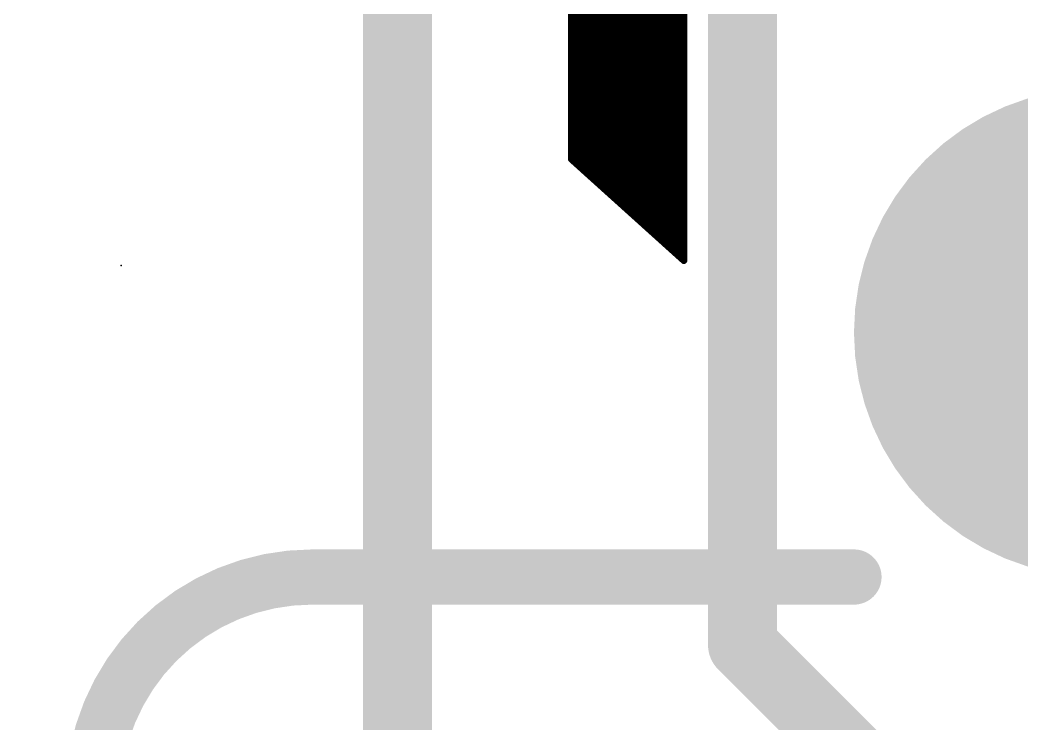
# Model space of a CAD drawing. Extents: x -24 to 84, y -14 to 41.
# Drawn here: x 13.852 to 17.538, y 22.569 to 25.16 of the extents above; entities that cross this region are included whole.
import ezdxf

# ---------------------------------------------------------------- set-up
doc = ezdxf.new("R2010")
doc.units = 0
for name, color, linetype in [('1', 12, 'CONTINUOUS'), ('16', 132, 'CONTINUOUS'), ('17', 110, 'CONTINUOUS'), ('21', 41, 'CONTINUOUS'), ('22', 40, 'CONTINUOUS'), ('23', 53, 'CONTINUOUS')]:
    doc.layers.add(name, color=color, linetype=linetype)

# ---------------------------------------------------------------- blocks, each defined once
blk = doc.blocks.new('ROUNDP')
at = {"const_width": 0.5}
blk.add_lwpolyline([(0, -0.25, 1), (0, 0.25, 1), (0, -0.25)], format="xyb", dxfattribs=at)

msp = doc.modelspace()

# ---------------------------------------------------------------- linework, layer by layer
at = {"layer": '1', "const_width": 0.254}
for points in [[(16.51, 29.845), (16.51, 22.86)], [(20.32, 19.05), (16.51, 22.86)]]:
    msp.add_lwpolyline(points, dxfattribs=at)
at = {"layer": '1', "const_width": 0.127}
for points in [[(16.5549, 22.9049, 1), (16.4651, 22.8151)], [(16.4465, 22.86, 1), (16.5735, 22.86)]]:
    msp.add_lwpolyline(points, format="xyb", dxfattribs=at)
at = {"layer": '16', "const_width": 0.254}
msp.add_lwpolyline([(15.24, 20.32), (15.24, 39.37)], dxfattribs=at)
at = {"layer": '21', "const_width": 0.0254}
for points in [[(15.8801, 24.6482), (15.8801, 26.7056)], [(16.2941, 25.7048), (16.2941, 24.2748)], [(15.8801, 25.1714), (16.2941, 25.1714)], [(15.8801, 25.146), (16.2941, 25.146)], [(15.8801, 25.1206), (16.2941, 25.1206)], [(15.8801, 25.0952), (16.2941, 25.0952)], [(15.8801, 25.0698), (16.2941, 25.0698)], [(15.8801, 25.0444), (16.2941, 25.0444)], [(15.8801, 25.019), (16.2941, 25.019)], [(15.8801, 24.9936), (16.2941, 24.9936)], [(15.8801, 24.9682), (16.2941, 24.9682)], [(15.8801, 24.9428), (16.2941, 24.9428)], [(15.8801, 24.9174), (16.2941, 24.9174)], [(15.8801, 24.892), (16.2941, 24.892)], [(15.8801, 24.8666), (16.2941, 24.8666)], [(15.8801, 24.8412), (16.2941, 24.8412)], [(15.8801, 24.8158), (16.2941, 24.8158)], [(15.8801, 24.7904), (16.2941, 24.7904)], [(15.8801, 24.765), (16.2941, 24.765)], [(15.8801, 24.7396), (16.2941, 24.7396)], [(15.8801, 24.7142), (16.2941, 24.7142)], [(15.8801, 24.6888), (16.2941, 24.6888)], [(15.8801, 24.6634), (16.2941, 24.6634)], [(16.2941, 24.2748), (15.8801, 24.6482)], [(15.8914, 24.638), (16.2941, 24.638)], [(15.9196, 24.6126), (16.2941, 24.6126)], [(15.9477, 24.5872), (16.2941, 24.5872)], [(15.9759, 24.5618), (16.2941, 24.5618)], [(16.0041, 24.5364), (16.2941, 24.5364)], [(16.0322, 24.511), (16.2941, 24.511)], [(16.0604, 24.4856), (16.2941, 24.4856)], [(16.0885, 24.4602), (16.2941, 24.4602)], [(16.1167, 24.4348), (16.2941, 24.4348)], [(16.1449, 24.4094), (16.2941, 24.4094)], [(16.173, 24.384), (16.2941, 24.384)], [(16.2012, 24.3586), (16.2941, 24.3586)], [(16.2294, 24.3332), (16.2941, 24.3332)], [(16.2575, 24.3078), (16.2941, 24.3078)], [(16.2857, 24.2824), (16.2941, 24.2824)]]:
    msp.add_lwpolyline(points, dxfattribs=at)
at = {"layer": '21', "const_width": 0.0127}
for points in [[(15.8801, 25.1778, 1), (15.8801, 25.1651)], [(16.2941, 25.1651, 1), (16.2941, 25.1778)], [(15.8801, 25.1524, 1), (15.8801, 25.1396)], [(16.2941, 25.1396, 1), (16.2941, 25.1524)], [(15.8801, 25.127, 1), (15.8801, 25.1142)], [(15.8801, 25.1016, 1), (15.8801, 25.0889)], [(16.2941, 25.1142, 1), (16.2941, 25.127)], [(16.2941, 25.0889, 1), (16.2941, 25.1016)], [(15.8801, 25.0762, 1), (15.8801, 25.0634)], [(16.2941, 25.0634, 1), (16.2941, 25.0762)], [(15.8801, 25.0508, 1), (15.8801, 25.038)], [(15.8801, 25.0254, 1), (15.8801, 25.0127)], [(16.2941, 25.038, 1), (16.2941, 25.0508)], [(16.2941, 25.0127, 1), (16.2941, 25.0254)], [(15.8801, 25, 1), (15.8801, 24.9872)], [(16.2941, 24.9872, 1), (16.2941, 25)], [(15.8801, 24.9746, 1), (15.8801, 24.9618)], [(16.2941, 24.9618, 1), (16.2941, 24.9746)], [(15.8801, 24.9492, 1), (15.8801, 24.9365)], [(15.8801, 24.9238, 1), (15.8801, 24.911)], [(16.2941, 24.9365, 1), (16.2941, 24.9492)], [(16.2941, 24.911, 1), (16.2941, 24.9238)], [(15.8801, 24.8984, 1), (15.8801, 24.8856)], [(16.2941, 24.8856, 1), (16.2941, 24.8984)], [(15.8801, 24.873, 1), (15.8801, 24.8603)], [(15.8801, 24.8476, 1), (15.8801, 24.8348)], [(16.2941, 24.8603, 1), (16.2941, 24.873)], [(16.2941, 24.8348, 1), (16.2941, 24.8476)], [(15.8801, 24.8222, 1), (15.8801, 24.8094)], [(16.2941, 24.8094, 1), (16.2941, 24.8222)], [(15.8801, 24.7968, 1), (15.8801, 24.7841)], [(15.8801, 24.7714, 1), (15.8801, 24.7586)], [(16.2941, 24.7841, 1), (16.2941, 24.7968)], [(16.2941, 24.7586, 1), (16.2941, 24.7714)], [(15.8801, 24.746, 1), (15.8801, 24.7333)], [(16.2941, 24.7333, 1), (16.2941, 24.746)], [(15.8801, 24.7206, 1), (15.8801, 24.7079)], [(15.8801, 24.6952, 1), (15.8801, 24.6824)], [(16.2941, 24.7079, 1), (16.2941, 24.7206)], [(16.2941, 24.6824, 1), (16.2941, 24.6952)], [(15.8801, 24.6698, 1), (15.8801, 24.6571)], [(16.2941, 24.6571, 1), (16.2941, 24.6698)], [(15.8844, 24.6529, 1), (15.8758, 24.6435)], [(15.8738, 24.6482, 1), (15.8864, 24.6482)], [(15.8914, 24.6444, 1), (15.8914, 24.6317)], [(15.9196, 24.619, 1), (15.9196, 24.6062)], [(16.2941, 24.6317, 1), (16.2941, 24.6444)], [(16.2941, 24.6062, 1), (16.2941, 24.619)], [(15.9477, 24.5936, 1), (15.9477, 24.5809)], [(16.2941, 24.5809, 1), (16.2941, 24.5936)], [(15.9759, 24.5682, 1), (15.9759, 24.5555)], [(16.2941, 24.5555, 1), (16.2941, 24.5682)], [(16.0041, 24.5428, 1), (16.0041, 24.53)], [(16.0322, 24.5174, 1), (16.0322, 24.5047)], [(16.2941, 24.53, 1), (16.2941, 24.5428)], [(16.2941, 24.5047, 1), (16.2941, 24.5174)], [(16.0604, 24.492, 1), (16.0604, 24.4793)], [(16.2941, 24.4793, 1), (16.2941, 24.492)], [(16.0885, 24.4666, 1), (16.0885, 24.4538)], [(16.1167, 24.4412, 1), (16.1167, 24.4285)], [(16.2941, 24.4538, 1), (16.2941, 24.4666)], [(16.2941, 24.4285, 1), (16.2941, 24.4412)], [(16.1449, 24.4158, 1), (16.1449, 24.4031)], [(16.2941, 24.4031, 1), (16.2941, 24.4158)], [(16.173, 24.3904, 1), (16.173, 24.3776)], [(16.2012, 24.365, 1), (16.2012, 24.3523)], [(16.2941, 24.3776, 1), (16.2941, 24.3904)], [(16.2941, 24.3523, 1), (16.2941, 24.365)], [(16.2294, 24.3396, 1), (16.2294, 24.3269)], [(16.2941, 24.3269, 1), (16.2941, 24.3396)], [(16.2575, 24.3142, 1), (16.2575, 24.3014)], [(16.2857, 24.2888, 1), (16.2857, 24.2761)], [(16.2941, 24.3014, 1), (16.2941, 24.3142)], [(16.2941, 24.2761, 1), (16.2941, 24.2888)], [(16.2877, 24.2748, 1), (16.3005, 24.2748)], [(16.2898, 24.2701, 1), (16.2984, 24.2795)]]:
    msp.add_lwpolyline(points, format="xyb", dxfattribs=at)
at = {"layer": '22'}
for points, const_width in [([(20.32, -0.99, 1), (20.32, 34.01, 1), (20.32, -0.99)], 0.1778), ([(20.32, 5.51, 1), (20.32, 27.51, 1), (20.32, 5.51)], 0.127), ([(14.9262, 23.11, 0.4142), (14.12, 22.3038)], 0.2032), ([(14.9262, 23.1608, 1), (14.9262, 23.0592)], 0.1016), ([(14.9262, 23.0592, 1), (14.9262, 23.1608)], 0.1016), ([(16.92, 23.0592, 1), (16.92, 23.1608)], 0.1016)]:
    msp.add_lwpolyline(points, format="xyb", dxfattribs=dict(at, const_width=const_width))
at = {"layer": '22', "const_width": 0.2032}
msp.add_lwpolyline([(14.9262, 23.11), (16.92, 23.11)], dxfattribs=at)
at = {"layer": '23'}
msp.add_point((14.224, 24.257), dxfattribs=at)

# ---------------------------------------------------------------- block references
at = {"layer": '17', "xscale": 1.8, "yscale": 1.8}
msp.add_blockref('ROUNDP', (17.82, 24.01), dxfattribs=at)
msp.add_blockref('ROUNDP', (17.82, 24.01), dxfattribs=at)

doc.saveas('drawing.dxf')
